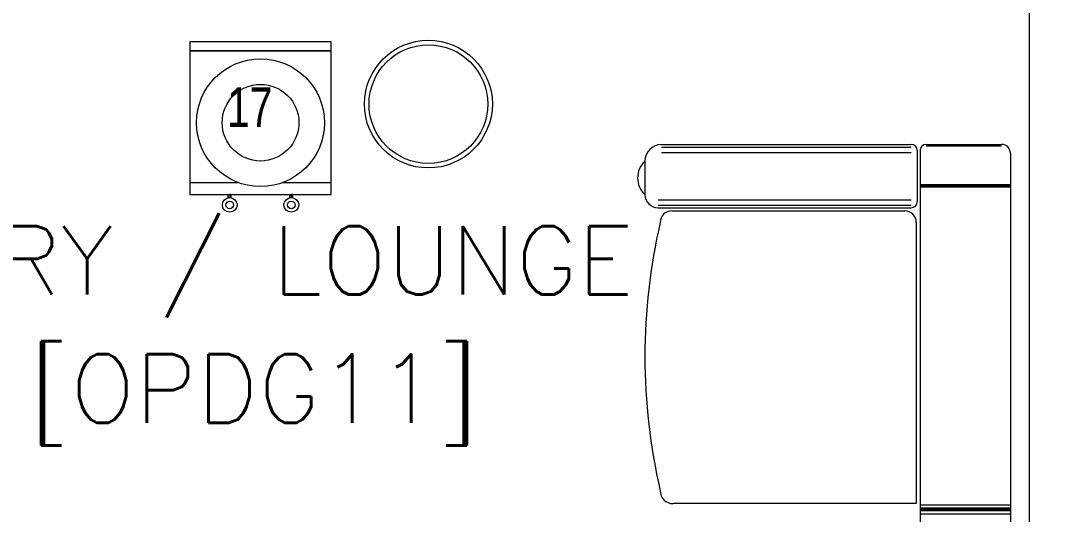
# Model space of a CAD drawing. Header units: inches. Extents: x -12418 to 57169, y -29325 to 19878.
# Drawn here: x 11889 to 14148, y -6989 to -5906 of the extents above; entities that cross this region are included whole.
import ezdxf
from ezdxf import colors
from ezdxf.entities.mleader import LeaderData, LeaderLine
from ezdxf.math import Vec2, Vec3

# ---------------------------------------------------------------- set-up
doc = ezdxf.new("R2010")
doc.units = ezdxf.units.IN
doc.header["$LTSCALE"] = 25
doc.header["$MEASUREMENT"] = 0
doc.linetypes.add('DASHDOT', pattern=[25.4, 12.7, -6.35, 0, -6.35])
doc.layers.get('0').update_dxf_attribs({"color": 8})
for name, color, linetype, lineweight in [('00-Ground Floor$0$72_EGR_BASE_TEXT', 252, 'Continuous', 5), ('00-Ground Floor$0$72_EGR_EQP_TAG', 142, 'Continuous', 5), ('00-Ground Floor$0$LOADING', 253, 'Continuous', 5), ('00-Ground Floor$0$Walls', 251, 'Continuous', 5), ('E-LITE-CIRC @ 100', 6, 'Continuous', 25), ('E-LITE-CLNG-CNDT', 6, 'DASHDOT', 35)]:
    doc.layers.add(name, color=color, linetype=linetype, lineweight=lineweight)
doc.styles.add('00-Ground Floor$0$SIMPLEX', font='SIMPLEX.shx', dxfattribs={"height": 150})
doc.styles.add('00-Ground Floor$0$X3G_ENTITY_257CFD', font='swisscl.ttf', dxfattribs={"height": 200})
doc.styles.add('DC_Simplex', font='SIMPLEX.shx', dxfattribs={"width": 0.7})

# ---------------------------------------------------------------- blocks, each defined once
blk = doc.blocks.new('00-Ground Floor$0$ME19011A-P')
for p, q in [((-0.425, 0), (0.425, 0)), ((-0.425, 0), (-0.425, -0.015)), ((0.425, 0), (0.425, -0.015)), ((-0.425, -0.015), (0.425, -0.015)), ((-0.3675, -0.0198), (-0.2325, -0.0198)), ((-0.3675, -0.0198), (-0.3675, -0.0399)), ((-0.36, -0.015), (-0.36, -0.0198)), ((-0.24, -0.015), (-0.24, -0.0198)), ((-0.2325, -0.0198), (-0.2325, -0.0399)), ((-0.15, -0.015), (-0.15, -0.04)), ((0, -0.015), (0, -0.04)), ((0.1, -0.015), (0.1, -0.045)), ((0.2, -0.045), (0.2, -0.015)), ((0.2818, -0.015), (0.2484, -0.015)), ((0.2484, -0.0243), (0.2484, -0.015)), ((0.2818, -0.0243), (0.2818, -0.015)), ((0.3211, -0.015), (0.2877, -0.015)), ((0.2877, -0.015), (0.2877, -0.0531)), ((0.3211, -0.0531), (0.3211, -0.015)), ((0.3623, -0.015), (0.3289, -0.015)), ((0.3289, -0.015), (0.3289, -0.0531)), ((0.3623, -0.0531), (0.3623, -0.015)), ((0.3682, -0.0243), (0.3682, -0.015)), ((0.3682, -0.015), (0.4016, -0.015)), ((0.4016, -0.0243), (0.4016, -0.015)), ((-0.3675, -0.0399), (-0.2325, -0.0399)), ((-0.15, -0.025), (0, -0.025)), ((-0.15, -0.04), (-0.1187, -0.04)), ((-0.0887, -0.04), (-0.0637, -0.04)), ((-0.0606, -0.0371), (-0.0787, -0.0432)), ((-0.0787, -0.0432), (-0.077, -0.0497)), ((-0.0402, -0.0312), (-0.0496, -0.0337)), ((-0.047, -0.0434), (-0.0376, -0.0409)), ((-0.0376, -0.0409), (-0.0402, -0.0312)), ((-0.0379, -0.04), (0, -0.04)), ((0.1, -0.035), (0.2, -0.035)), ((0.1, -0.045), (0.2, -0.045)), ((0.2818, -0.0243), (0.2484, -0.0243)), ((0.3211, -0.0243), (0.2877, -0.0243)), ((0.3623, -0.0243), (0.3289, -0.0243)), ((0.3682, -0.0243), (0.4016, -0.0243)), ((-0.0582, -0.046), (-0.077, -0.0497)), ((0.2877, -0.0531), (0.3211, -0.0531)), ((0.3289, -0.0531), (0.3623, -0.0531))]:
    blk.add_line(p, q)
blk.add_lwpolyline([(-0.1187, -0.0482), (-0.0887, -0.0482), (-0.0887, -0.0382), (-0.1187, -0.0382)], close=True)
at = {"color": 8, "const_width": 0.000601}
for points in [[(0.3044, -0.0531, -0.184574), (0.2977, -0.0636, -1.44364), (0.2961, -0.0581, -0.837915), (0.2969, -0.0664, -0.30536), (0.2839, -0.062, -1.584726), (0.2894, -0.0609, -0.253153), (0.2827, -0.0684, -0.874198), (0.2775, -0.0585, -0.915253), (0.2791, -0.0658, -0.223821), (0.2683, -0.0644, -1.703343), (0.272, -0.0597, -0.588962), (0.2621, -0.068, -0.717795), (0.2625, -0.0581, -0.983104), (0.2645, -0.0644, -0.326362), (0.2534, -0.0609, -0.758716), (0.2609, -0.0514, -0.906186), (0.2593, -0.0565, -0.189488), (0.2526, -0.0522, -0.7948), (0.2613, -0.0423, -1.223996), (0.2574, -0.047, -0.072149), (0.2534, -0.0403, -0.645886), (0.2609, -0.0324, -1.366917), (0.2574, -0.0371, -0.078415), (0.2542, -0.0308, -0.723006), (0.2613, -0.0256, -1.105484), (0.2582, -0.0292, -0.221197), (0.2566, -0.0243, -0.221197)], [(0.3456, -0.0531, 0.184574), (0.3523, -0.0636, 1.44364), (0.3539, -0.0581, 0.837915), (0.3531, -0.0664, 0.30536), (0.3661, -0.062, 1.584726), (0.3606, -0.0609, 0.253153), (0.3673, -0.0684, 0.874198), (0.3725, -0.0585, 0.915253), (0.3709, -0.0658, 0.223821), (0.3817, -0.0644, 1.703343), (0.378, -0.0597, 0.588962), (0.3879, -0.068, 0.717795), (0.3875, -0.0581, 0.983104), (0.3855, -0.0644, 0.326362), (0.3966, -0.0609, 0.758716), (0.3891, -0.0514, 0.906186), (0.3907, -0.0565, 0.189488), (0.3974, -0.0522, 0.7948), (0.3887, -0.0423, 1.223996), (0.3926, -0.047, 0.072149), (0.3966, -0.0403, 0.645886), (0.3891, -0.0324, 1.366917), (0.3926, -0.0371, 0.078415), (0.3958, -0.0308, 0.723006), (0.3887, -0.0256, 1.105484), (0.3918, -0.0292, 0.221197), (0.3934, -0.0243, 0.221197)]]:
    blk.add_lwpolyline(points, format="xyb", dxfattribs=at)
blk.add_circle((-0.0537, -0.04), 0.0075)
for centre, radius, start, end in [((-0.1037, -0.04), 0.01, 10.4593, 169.5407), ((-0.1037, -0.04), 0.0075, 14.0075, 165.9925), ((-0.0537, -0.04), 0.01, 45, 180)]:
    blk.add_arc(centre, radius, start, end)
blk = doc.blocks.new('00-Ground Floor$0$M.44.57.64')
at = {"layer": '00-Ground Floor$0$LOADING', "xscale": 1000.000000000002, "yscale": 1000.000000000002, "zscale": 1000.000000000002, "rotation": 225.9999036123427}
blk.add_blockref('00-Ground Floor$0$ME19011A-P', (-80806.9, 16720.7), dxfattribs=at)
blk = doc.blocks.new('00-Ground Floor$0$WATER DISPENSER1')
at = {"layer": '00-Ground Floor$0$LOADING'}
for p, q in [((39.296, -0.3448), (39.1904, -0.3448)), ((39.5004, -0.3448), (39.3949, -0.3448))]:
    blk.add_line(p, q, dxfattribs=at)
for points in [[(39.2749, -0.3183), (39.278, -0.3183), (39.278, -0.3118), (39.2749, -0.3118)], [(39.281, -0.3183), (39.278, -0.3183), (39.278, -0.3118), (39.281, -0.3118)], [(39.4098, -0.3183), (39.4129, -0.3183), (39.4129, -0.3118), (39.4098, -0.3118)], [(39.416, -0.3183), (39.4129, -0.3183), (39.4129, -0.3118), (39.416, -0.3118)], [(39.5004, -0.6333), (39.1904, -0.6333), (39.1904, -0.6529), (39.5004, -0.6529)]]:
    blk.add_lwpolyline(points, close=True, dxfattribs=at)
blk.add_lwpolyline([(39.5004, -0.6333), (39.5004, -0.3183), (39.1904, -0.3183), (39.1904, -0.6333), (39.5004, -0.6333)], dxfattribs=at)
for centre, radius in [((39.278, -0.2956), 0.0161), ((39.278, -0.2956), 0.00834), ((39.4129, -0.2956), 0.0161), ((39.4129, -0.2956), 0.00834), ((39.3454, -0.4758), 0.14), ((39.3454, -0.4758), 0.084)]:
    blk.add_circle(centre, radius, dxfattribs=at)
blk = doc.blocks.new('00-Ground Floor$0$WM00001-P')
at = {"layer": '00-Ground Floor$0$LOADING'}
for radius in [0.14, 0.13]:
    blk.add_circle((0, 0), radius, dxfattribs=at)
blk = doc.blocks.new('00-Ground Floor$0$GF21008-P')
at = {"layer": '00-Ground Floor$0$LOADING'}
for p, q in [((-0.7709, 0), (0.7906, 0)), ((-0.7019, -0.1974), (-0.7019, 0)), ((-0.6994, -0.1974), (-0.6994, 0)), ((-0.6968, -0.1974), (-0.6968, 0)), ((0, -0.1974), (0, 0)), ((0.0069, -0.1974), (0.0069, 0)), ((0.0099, -0.1974), (0.0099, 0)), ((0.0128, -0.1974), (0.0128, 0)), ((0.0197, -0.1974), (0.0197, 0)), ((-0.79, -0.1841), (-0.79, -0.0191)), ((-0.7866, -0.1841), (-0.7866, -0.0191)), ((-0.7767, -0.1974), (0.7964, -0.1974)), ((-0.79, -0.7634), (-0.79, -0.217)), ((-0.784, -0.7634), (-0.784, -0.217)), ((-0.7767, -0.2037), (-0.6644, -0.2037)), ((-0.7722, -0.7634), (-0.7722, -0.217)), ((-0.6689, -0.7712), (-0.6689, -0.217)), ((-0.6571, -0.7712), (-0.6571, -0.217)), ((-0.6512, -0.7712), (-0.6512, -0.217)), ((-0.6191, -0.2059), (-0.0026, -0.2059)), ((-0.0026, -0.2059), (-0.0026, -0.7385)), ((-0.6444, -0.7413), (-0.6444, -0.2312)), ((-0.7533, -0.8), (-0.68, -0.8))]:
    blk.add_line(p, q, dxfattribs=at)
for centre, radius, start, end in [((-0.7709, -0.0191), 0.0191, 90, 180), ((-0.7767, -0.1841), 0.0133, 180, 270), ((-0.7767, -0.217), 0.0133, 90, 180), ((-0.6644, -0.217), 0.0133, 0, 90), ((-0.6191, -0.2312), 0.0253, 90, 180), ((-0.6191, -0.7413), 0.0253, 180, 270), ((-0.0307, -0.7385), 0.0281, 270, 0), ((-0.7533, -0.7634), 0.0366, 180, 270), ((-0.3249, 0.51), 1.31, 257.0217, 282.9783), ((-0.68, -0.7712), 0.0288, 270, 0), ((-0.7167, -0.7662), 0.0499, 222.6462, 317.3538)]:
    blk.add_arc(centre, radius, start, end, dxfattribs=at)
blk = doc.blocks.new('00-Ground Floor')
at = {"layer": '00-Ground Floor$0$Walls'}
blk.add_line((14097.9, -8477.4, 0), (14097.9, -4747.4, 0), dxfattribs=at)
at = {"layer": '00-Ground Floor$0$LOADING', "xscale": -1, "rotation": 315.9999036123427}
blk.add_blockref('00-Ground Floor$0$M.44.57.64', (-55544.8, 37734, 0), dxfattribs=at)
at = {"layer": '00-Ground Floor$0$LOADING', "xscale": 1000, "yscale": 1000, "zscale": 1000}
for name, p, rotation in [('00-Ground Floor$0$WATER DISPENSER1', (51759.8, -6605.7, 0), 179.9999999999999), ('00-Ground Floor$0$GF21008-P', (14055.9, -6967.6), 269.9999999999998)]:
    blk.add_blockref(name, p, dxfattribs=dict(at, rotation=rotation))
at = {"layer": '00-Ground Floor$0$LOADING', "extrusion": (2.24821e-18, -2.24019e-05, -1), "xscale": -1000, "yscale": 1000, "zscale": 1000, "rotation": 90}
blk.add_blockref('00-Ground Floor$0$WM00001-P', (-12781.9, -6089.2, 0.1), dxfattribs=at)
at = {"layer": '00-Ground Floor$0$72_EGR_BASE_TEXT', "char_height": 150, "attachment_point": 2, "style": '00-Ground Floor$0$SIMPLEX'}
for s, insert in [('PANTRY / LOUNGE', (12288.7, -6356.9)), ('[OPDG11]', (12399.9, -6637.6, 0))]:
    blk.add_mtext(s, dxfattribs=dict(at, insert=insert))
at = {"layer": '00-Ground Floor$0$72_EGR_EQP_TAG', "insert": (12390.7, -6052.2, 0), "char_height": 87.47, "attachment_point": 2, "style": '00-Ground Floor$0$X3G_ENTITY_257CFD'}
blk.add_mtext('17', dxfattribs=at)
blk = doc.blocks.new('ARR0W')
at = {"color": 45}
blk.add_ellipse((0, 0), major_axis=(0.4, 0), ratio=0.4, dxfattribs=at)
at = {"color": 45, "ltscale": 0.5}
blk.add_solid([(-1.4, 0.167), (-0.4, 0), (-1.4, -0.167)], dxfattribs=at)

msp = doc.modelspace()

# ---------------------------------------------------------------- block references
at = {"layer": 'E-LITE-CLNG-CNDT'}
msp.add_blockref('00-Ground Floor', (0, 0), dxfattribs=at)

# ---------------------------------------------------------------- leaders
at = {"layer": 'E-LITE-CIRC @ 100'}
ml = msp.add_multileader_mtext('Standard', dxfattribs=at)
ml.set_content('{\\Fdc_el_romans|c0;\\W0.8;TO\\Fromans|c0; \\Fsimplex|c0;PP-G\\Fdc_el_romans|c0;F\\Fsimplex|c0;/M41}', color=256, style='DC_Simplex')
ml.set_leader_properties()
ml.set_arrow_properties(name='ARR0W')
ml.build(insert=Vec2(0, 0))
ml.multileader.update_dxf_attribs({"dogleg_length": 200, "arrow_head_size": 140, "scale": 100})
ctx = ml.context
ctx.base_point, ctx.scale, ctx.char_height, ctx.arrow_head_size, ctx.landing_gap_size, ctx.plane_origin, ctx.plane_x_axis, ctx.plane_y_axis = Vec3(11364.5, -5117.7), 100, 200, 140, 140, Vec3(18983.9, -12976.4), Vec3(1, 0.000001, 0), Vec3(-0.000001, 1, 0)
notes = []
notes.append((ctx, [(0, (1, 1, 0), (11255.7, -5117.7), (1, 0.000001, 0), 108.8, [(0, [(10253.3, -6661.5)], 0, [])])]))
ctx.mtext.insert, ctx.mtext.text_direction, ctx.mtext.rotation, ctx.mtext.flow_direction = Vec3(11504.5, -4984.4), Vec3(1, 0.000001, 0), 0.000001, 5
for ctx, leaders in notes:
    for number, flags, end, landing, length, lines in leaders:
        leader = LeaderData()
        leader.index, (leader.has_last_leader_line, leader.has_dogleg_vector, leader.attachment_direction) = number, flags
        leader.last_leader_point, leader.dogleg_vector, leader.dogleg_length = Vec3(end), Vec3(landing), length
        for number, points, colour, breaks in lines:
            line = LeaderLine()
            line.index, line.vertices, line.color, line.breaks = number, Vec3.list(points), colors.encode_raw_color(colour), breaks
            leader.lines.append(line)
        ctx.leaders.append(leader)

doc.saveas('drawing.dxf')
